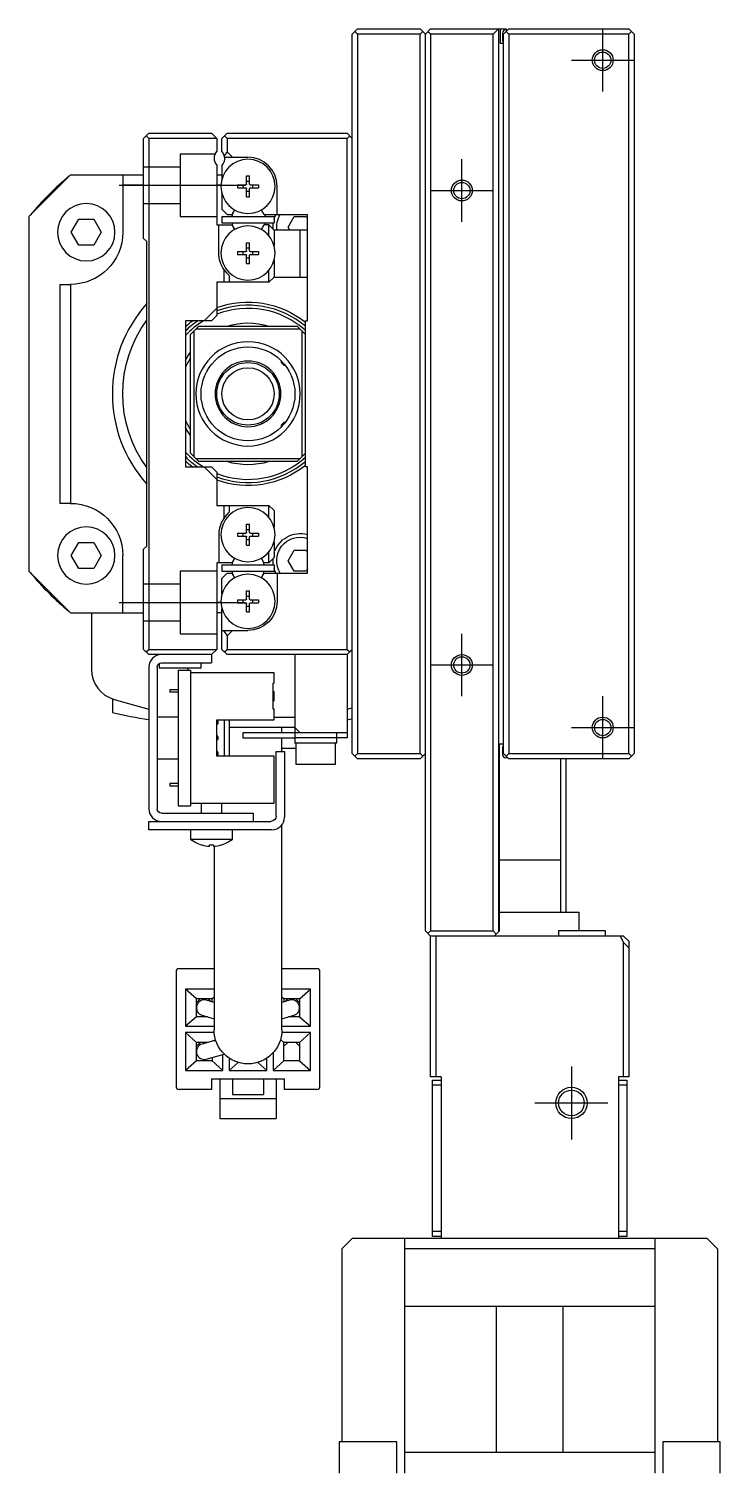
# Model space of a CAD drawing. Extents: x 0 to 870, y -8 to 523.
# Drawn here: x 0 to 66.2, y 290.3 to 428.8 of the extents above; entities that cross this region are included whole.
import ezdxf

# ---------------------------------------------------------------- set-up
doc = ezdxf.new("R2010")
doc.units = 0
doc.header["$LTSCALE"] = 0.5
doc.linetypes.add('CENTER', pattern=[50.8, 31.75, -6.35, 6.35, -6.35])
doc.linetypes.add('DASHED', pattern=[19.05, 12.7, -6.35])
for name, color, linetype in [('MSM_CENTER', 1, 'CENTER'), ('MSM_CONTINUOUS', 7, 'CONTINUOUS'), ('MSM_DASHED', 4, 'DASHED'), ('MSM_NARROW', 5, 'CONTINUOUS')]:
    doc.layers.add(name, color=color, linetype=linetype)

msp = doc.modelspace()

# ---------------------------------------------------------------- linework, layer by layer
at = {"layer": 'MSM_CENTER'}
for p, q in [((55, 422.84), (55, 428.84)), ((52, 425.84), (58, 425.84)), ((41.5, 410.34), (41.5, 416.34)), ((8.64, 413.84), (20.76, 413.84)), ((38.5, 413.34), (44.5, 413.34)), ((8.64, 373.84), (20.76, 373.84)), ((41.5, 364.84), (41.5, 370.84)), ((38.5, 367.84), (44.5, 367.84)), ((55, 358.84), (55, 364.84)), ((52, 361.84), (58, 361.84)), ((52, 329.34), (52, 322.34)), ((48.5, 325.84), (55.5, 325.84))]:
    msp.add_line(p, q, dxfattribs=at)
at = {"layer": 'MSM_CONTINUOUS'}
for p, q in [((31.5, 428.84), (31, 428.34)), ((31, 359.34), (31, 428.34)), ((31.5, 428.34), (31.25, 428.59)), ((31.5, 428.84), (37.5, 428.84)), ((37.5, 428.34), (31.5, 428.34)), ((31.5, 428.34), (31.5, 359.34)), ((38, 428.34), (37.5, 428.84)), ((37.75, 428.59), (37.5, 428.34)), ((37.5, 359.34), (37.5, 428.34)), ((38.5, 428.84), (38, 428.34)), ((38, 342.34), (38, 428.34)), ((38.5, 428.34), (38.25, 428.59)), ((38.5, 428.84), (45.7, 428.84)), ((44.5, 428.34), (38.5, 428.34)), ((38.5, 428.34), (38.5, 342.34)), ((45, 428.84), (44.5, 428.34)), ((44.5, 342.34), (44.5, 428.34)), ((45, 428.84), (45, 342.24)), ((45.2, 427.44), (45.2, 428.84)), ((45.4, 428.44), (45.4, 427.74)), ((45.5, 428.34), (46, 428.84)), ((45.5, 359.34), (45.5, 428.34)), ((45.7, 428.84), (45.8, 428.74)), ((45.7, 428.74), (45.9, 428.74)), ((46, 428.34), (45.75, 428.59)), ((46, 428.84), (57.5, 428.84)), ((57.5, 428.34), (46, 428.34)), ((46, 428.34), (46, 359.34)), ((57.5, 428.84), (58, 428.34)), ((57.75, 428.59), (57.5, 428.34)), ((57.5, 359.34), (57.5, 428.34)), ((58, 428.34), (58, 359.34)), ((45.5, 427.44), (45.2, 427.44)), ((11, 418.34), (11.25, 418.59)), ((11, 408.74), (11, 418.34)), ((11.25, 418.59), (11.5, 418.84)), ((11.5, 418.34), (11.25, 418.59)), ((11.5, 418.84), (17.5, 418.84)), ((11.5, 418.34), (11.5, 369.34)), ((18, 418.34), (11.5, 418.34)), ((17.5, 418.84), (18, 418.34)), ((18, 418.34), (18, 417.1)), ((19, 418.84), (18.5, 418.34)), ((18.5, 417.1), (18.5, 418.34)), ((19, 418.34), (18.75, 418.59)), ((19, 418.84), (30.5, 418.84)), ((19, 418.34), (19, 417.04)), ((30.5, 418.34), (19, 418.34)), ((30.5, 418.84), (31, 418.34)), ((30.75, 418.59), (30.5, 418.34)), ((30.5, 369.34), (30.5, 418.34)), ((19, 417.04), (18.73, 416.66)), ((19.5, 416.54), (19, 417.04)), ((18, 415.78), (18, 410.04)), ((18.5, 415.78), (18.5, 414.46)), ((18.74, 416.54), (21, 416.54)), ((4, 414.84), (0, 410.84)), ((4, 414.84), (11, 414.84)), ((9, 414.84), (9, 409.34)), ((18, 414.84), (18.5, 414.84)), ((20.86, 414.74), (21.15, 414.74)), ((20.86, 413.95), (20.86, 414.74)), ((21.15, 414.21), (20.86, 414.21)), ((21.15, 413.95), (21.15, 414.74)), ((11, 413.84), (9, 413.84)), ((18.4, 413.84), (18, 413.84)), ((18.5, 413.03), (18.5, 411.54)), ((20, 413.89), (20.8, 413.89)), ((20, 413.89), (20, 413.6)), ((20, 413.6), (20.8, 413.6)), ((20.53, 413.6), (20.53, 413.89)), ((20.86, 412.74), (20.86, 413.54)), ((20.86, 413.27), (21.15, 413.27)), ((20.86, 412.74), (21.15, 412.74)), ((21.15, 412.74), (21.15, 413.54)), ((21.21, 413.89), (22, 413.89)), ((21.21, 413.6), (22, 413.6)), ((21.47, 413.6), (21.47, 413.89)), ((22, 413.89), (22, 413.6)), ((23.8, 411.04), (23.8, 413.74)), ((18.5, 411.54), (19, 411.04)), ((22.54, 411.04), (22.33, 411.42)), ((0, 410.84), (0, 376.84)), ((4.06, 409.34), (4.78, 410.59)), ((4.78, 410.59), (6.22, 410.59)), ((6.22, 410.59), (6.94, 409.34)), ((18, 410.04), (19.46, 410.04)), ((18.2, 407.34), (18.2, 410.04)), ((18.5, 410.84), (23.5, 410.84)), ((18.5, 410.84), (18.5, 410.24)), ((18.5, 410.24), (23.5, 410.24)), ((19, 411.04), (19.46, 411.04)), ((19.54, 411.18), (19.46, 411.04)), ((19.46, 410.04), (19.67, 409.67)), ((22.46, 409.9), (22.54, 410.04)), ((22.54, 411.04), (26.7, 411.04)), ((23, 410.04), (22.54, 410.04)), ((23, 409), (23, 410.04)), ((23.5, 409.54), (23, 410.04)), ((23.5, 410.84), (23.5, 410.24)), ((24.85, 409.84), (25.42, 410.84)), ((25.42, 410.84), (26.58, 410.84)), ((26.58, 410.84), (26.7, 410.63)), ((26.7, 400.84), (26.7, 411.04)), ((4.78, 408.09), (4.06, 409.34)), ((6.94, 409.34), (6.22, 408.09)), ((11, 408.74), (11.3, 408.44)), ((23.5, 409.54), (23.5, 408.06)), ((26.7, 409.54), (23.5, 409.54)), ((25.02, 409.54), (24.85, 409.84)), ((26, 405.04), (26, 409.54)), ((6.22, 408.09), (4.78, 408.09)), ((11.3, 379.24), (11.3, 408.44)), ((20, 407.49), (20.8, 407.49)), ((20, 407.49), (20, 407.2)), ((20, 407.2), (20.8, 407.2)), ((20.53, 407.2), (20.53, 407.49)), ((20.86, 408.34), (21.15, 408.34)), ((20.86, 407.55), (20.86, 408.34)), ((21.15, 407.81), (20.86, 407.81)), ((21.15, 407.55), (21.15, 408.34)), ((21.21, 407.49), (22, 407.49)), ((21.21, 407.2), (22, 407.2)), ((21.47, 407.2), (21.47, 407.49)), ((22, 407.49), (22, 407.2)), ((20.86, 406.34), (20.86, 407.14)), ((20.86, 406.87), (21.15, 406.87)), ((20.86, 406.34), (21.15, 406.34)), ((21.15, 406.34), (21.15, 407.14)), ((23.5, 406.63), (23.5, 405.04)), ((23, 404.54), (18, 404.54)), ((18, 404.54), (18, 401.34)), ((18.7, 404.54), (18.7, 405.74)), ((19.2, 405.2), (19.2, 404.54)), ((23, 404.54), (23, 405.68)), ((23, 404.54), (23.5, 405.04)), ((23.5, 405.04), (26.7, 405.04)), ((3, 383.34), (3, 404.34)), ((3, 404.34), (4, 404.34)), ((4, 404.34), (4, 383.34)), ((16.79, 400.84), (18, 402.05)), ((17.5, 400.84), (15, 400.84)), ((15, 400.84), (15, 386.84)), ((16, 400.04), (16.3, 400.34)), ((16.3, 400.34), (25.7, 400.34)), ((18, 401.34), (17.5, 400.84)), ((25.7, 400.34), (26, 400.04)), ((26.5, 386.84), (26.5, 400.84)), ((26.5, 400.84), (26.7, 400.84)), ((15.5, 399.54), (15.8, 399.84)), ((15.5, 388.14), (15.5, 399.54)), ((16, 400.04), (15.8, 399.84)), ((15.8, 399.84), (15.8, 387.84)), ((26, 400.04), (16, 400.04)), ((26.2, 399.84), (26, 400.04)), ((26.2, 387.84), (26.2, 399.84)), ((26.2, 399.84), (26.5, 399.54)), ((24.2, 396.82), (24.2, 397.01)), ((24.2, 396.82), (24.43, 396.59)), ((24.43, 396.76), (24.43, 396.59)), ((24.43, 396.59), (24.56, 396.59)), ((24.56, 396.59), (24.56, 396.59)), ((18.04, 392.78), (18.04, 392.78)), ((23.97, 392.78), (23.97, 392.78)), ((19.56, 391.04), (19.62, 391.04)), ((19.69, 390.98), (19.62, 391.04)), ((22.38, 391.04), (22.31, 390.98)), ((22.38, 391.04), (22.44, 391.04)), ((24.43, 391.09), (24.2, 390.87)), ((24.2, 390.68), (24.2, 390.87)), ((24.43, 391.09), (24.43, 390.92)), ((24.56, 391.09), (24.43, 391.09)), ((15.8, 387.84), (15.5, 388.14)), ((15.8, 387.84), (16, 387.64)), ((26.5, 388.14), (25.7, 387.34)), ((15, 386.84), (17.5, 386.84)), ((16, 387.64), (26, 387.64)), ((16.3, 387.34), (16, 387.64)), ((25.7, 387.34), (16.3, 387.34)), ((18, 385.63), (16.79, 386.84)), ((17.5, 386.84), (18, 386.34)), ((26.7, 386.84), (26.5, 386.84)), ((26.7, 376.64), (26.7, 386.84)), ((18, 386.34), (18, 383.14)), ((4, 383.34), (3, 383.34)), ((18, 383.14), (23, 383.14)), ((18.7, 381.94), (18.7, 383.14)), ((19.2, 383.14), (19.2, 382.49)), ((23, 382), (23, 383.14)), ((23.5, 382.64), (23, 383.14)), ((23.5, 382.64), (23.5, 381.06)), ((20.86, 381.34), (21.15, 381.34)), ((20.86, 380.55), (20.86, 381.34)), ((21.15, 380.55), (21.15, 381.34)), ((4.06, 378.34), (4.78, 379.59)), ((4.78, 379.59), (6.22, 379.59)), ((6.22, 379.59), (6.94, 378.34)), ((18.2, 380.34), (18.2, 377.64)), ((20, 380.49), (20.8, 380.49)), ((20, 380.49), (20, 380.2)), ((20, 380.2), (20.8, 380.2)), ((20.53, 380.2), (20.53, 380.49)), ((21.15, 380.81), (20.86, 380.81)), ((20.86, 379.34), (20.86, 380.14)), ((20.86, 379.87), (21.15, 379.87)), ((21.15, 379.34), (21.15, 380.14)), ((21.21, 380.49), (22, 380.49)), ((21.21, 380.2), (22, 380.2)), ((21.47, 380.2), (21.47, 380.49)), ((22, 380.49), (22, 380.2)), ((23.5, 379.63), (23.5, 378.14)), ((4.78, 377.09), (4.06, 378.34)), ((6.94, 378.34), (6.22, 377.09)), ((9, 372.84), (9, 378.34)), ((11.3, 379.24), (11, 378.94)), ((11, 369.34), (11, 378.94)), ((20.86, 379.34), (21.15, 379.34)), ((23, 377.64), (23, 378.68)), ((23, 377.64), (23.5, 378.14)), ((24.85, 377.84), (25.42, 378.84)), ((25.42, 378.84), (26.58, 378.84)), ((26.58, 378.84), (26.7, 378.63)), ((0, 376.84), (4, 372.84)), ((6.22, 377.09), (4.78, 377.09)), ((19.46, 377.64), (18, 377.64)), ((18, 377.64), (18, 369.34)), ((18.5, 377.44), (23.5, 377.44)), ((18.5, 377.44), (18.5, 376.84)), ((18.5, 376.84), (23.5, 376.84)), ((19.67, 378.02), (19.46, 377.64)), ((22.54, 377.64), (22.46, 377.78)), ((23, 377.64), (22.54, 377.64)), ((23.5, 377.44), (23.5, 376.84)), ((25.42, 376.84), (24.85, 377.84)), ((26.58, 376.84), (25.42, 376.84)), ((26.7, 377.05), (26.58, 376.84)), ((19, 376.64), (18.5, 376.14)), ((18.5, 374.66), (18.5, 376.14)), ((19, 376.64), (19.46, 376.64)), ((19.46, 376.64), (19.54, 376.5)), ((22.33, 376.27), (22.54, 376.64)), ((22.54, 376.64), (26.7, 376.64)), ((23.8, 376.64), (23.8, 373.94)), ((20, 374.09), (20.8, 374.09)), ((20, 374.09), (20, 373.8)), ((20.53, 373.8), (20.53, 374.09)), ((20.86, 374.94), (21.15, 374.94)), ((20.86, 374.15), (20.86, 374.94)), ((21.15, 374.41), (20.86, 374.41)), ((21.15, 374.15), (21.15, 374.94)), ((21.21, 374.09), (22, 374.09)), ((21.47, 373.8), (21.47, 374.09)), ((22, 374.09), (22, 373.8)), ((4, 372.84), (11, 372.84)), ((6, 372.84), (6, 367.42)), ((9, 373.84), (11, 373.84)), ((18.4, 373.84), (18, 373.84)), ((18.5, 372.84), (18, 372.84)), ((18.5, 369.34), (18.5, 373.23)), ((20, 373.8), (20.8, 373.8)), ((20.86, 372.94), (20.86, 373.74)), ((20.86, 373.47), (21.15, 373.47)), ((20.86, 372.94), (21.15, 372.94)), ((21.15, 372.94), (21.15, 373.74)), ((21.21, 373.8), (22, 373.8)), ((18.5, 371.14), (21, 371.14)), ((18.65, 371.14), (19, 370.64)), ((19, 370.64), (19.5, 371.14)), ((19, 370.64), (19, 369.34)), ((11.5, 368.84), (11, 369.34)), ((11.25, 369.09), (11.5, 369.34)), ((11.5, 369.34), (18, 369.34)), ((17.5, 368.84), (11.5, 368.84)), ((18, 369.34), (17.5, 368.84)), ((17.5, 368.84), (17.5, 368.04)), ((18.5, 369.34), (19, 368.84)), ((18.75, 369.09), (19, 369.34)), ((19, 369.34), (30.5, 369.34)), ((30.5, 368.84), (19, 368.84)), ((25.5, 368.84), (25.5, 360.34)), ((30.5, 369.34), (30.75, 369.09)), ((31, 369.34), (30.5, 368.84)), ((30.5, 368.84), (30.5, 360.84)), ((11.5, 367.64), (11.5, 354.04)), ((12.3, 367.64), (12.3, 354.04)), ((12.5, 367.99), (12.5, 367.54)), ((16.5, 367.54), (12.5, 367.54)), ((12.7, 368.04), (17.5, 368.04)), ((14.3, 367.34), (14.3, 354.34)), ((14.3, 367.34), (15.5, 367.34)), ((15.22, 367.54), (15.22, 367.34)), ((15.5, 367.34), (15.5, 354.34)), ((23.5, 367.09), (15.5, 367.09)), ((16.5, 367.54), (16.5, 368.04)), ((23.5, 366.09), (23.5, 367.09)), ((23.4, 363.59), (23.4, 366.09)), ((23.5, 366.09), (23.4, 366.09)), ((8, 364.59), (8, 363.27)), ((8.17, 364.54), (11.5, 363.59)), ((13.5, 365.47), (13.5, 365.22)), ((14.3, 365.47), (13.5, 365.47)), ((14.3, 365.22), (13.5, 365.22)), ((23.4, 365.29), (23.5, 365.29)), ((23.4, 364.92), (23.5, 364.92)), ((23.4, 364.77), (23.5, 364.77)), ((23.4, 364.39), (23.5, 364.39)), ((23.5, 364.39), (23.5, 365.29)), ((23.5, 363.59), (23.4, 363.59)), ((23.5, 362.59), (23.5, 363.59)), ((30.5, 363.59), (31, 363.73)), ((14.3, 362.84), (12.3, 362.84)), ((18, 359.09), (18, 362.59)), ((18, 362.59), (23.5, 362.59)), ((18.7, 362.59), (18.7, 359.09)), ((19.2, 362.59), (19.2, 359.09)), ((25.5, 361.84), (19.2, 361.84)), ((23.5, 362.84), (25.5, 362.84)), ((24.25, 361.34), (24.25, 361.84)), ((26, 361.34), (25.5, 361.84)), ((20.5, 361.34), (20.5, 360.84)), ((30.5, 361.34), (20.5, 361.34)), ((20.5, 360.84), (25.5, 360.84)), ((24.25, 359.54), (24.25, 360.84)), ((29.5, 360.84), (25.5, 360.84)), ((29.5, 360.34), (25.5, 360.34)), ((25.6, 360.34), (25.6, 358.34)), ((29.4, 358.34), (29.4, 360.34)), ((29.5, 360.34), (29.5, 361.34)), ((30.5, 360.84), (29.5, 360.84)), ((45.5, 360.24), (45.1, 360.24)), ((45.1, 342.34), (45.1, 360.24)), ((12.3, 358.84), (14.3, 358.84)), ((23.5, 359.09), (18, 359.09)), ((23.5, 354.59), (23.5, 359.09)), ((23.7, 353.34), (23.7, 359.54)), ((23.7, 359.54), (24.5, 359.54)), ((25.6, 359.84), (24.25, 359.84)), ((24.5, 359.54), (24.5, 353.24)), ((31, 359.34), (31.5, 358.84)), ((31.5, 359.34), (31.25, 359.09)), ((31.5, 359.34), (37.5, 359.34)), ((37.5, 358.84), (31.5, 358.84)), ((37.5, 359.34), (37.75, 359.09)), ((38, 359.34), (37.5, 358.84)), ((45.4, 359.94), (45.4, 359.24)), ((46, 358.84), (45.5, 359.34)), ((45.9, 358.94), (45.7, 358.94)), ((45.75, 359.09), (46, 359.34)), ((46, 359.34), (57.5, 359.34)), ((57.5, 358.84), (46, 358.84)), ((51, 344.14), (51, 358.84)), ((51.5, 344.14), (51.5, 358.84)), ((57.5, 359.34), (57.75, 359.09)), ((58, 359.34), (57.5, 358.84)), ((25.6, 358.34), (29.4, 358.34)), ((13.5, 356.47), (13.5, 356.22)), ((14.3, 356.47), (13.5, 356.47)), ((14.3, 356.22), (13.5, 356.22)), ((15.5, 354.59), (23.5, 354.59)), ((16.5, 354.59), (16.5, 353.64)), ((18.5, 353.64), (18.5, 354.59)), ((12.7, 353.64), (21.5, 353.64)), ((14.3, 354.34), (15.5, 354.34)), ((21.5, 353.64), (21.5, 352.84)), ((11.5, 352.04), (11.5, 352.84)), ((11.5, 352.84), (23.2, 352.84)), ((23.3, 352.04), (11.5, 352.04)), ((15.5, 352.04), (15.5, 351.14)), ((19.5, 351.14), (19.5, 352.04)), ((24.25, 332.84), (24.25, 352.51)), ((15.5, 351.14), (19.5, 351.14)), ((16.55, 350.59), (16.57, 350.59)), ((17.3, 350.59), (17.7, 350.59)), ((17.3, 350.45), (17.3, 350.59)), ((17.7, 350.59), (17.7, 350.45)), ((17.75, 350.46), (17.75, 332.84)), ((18.43, 350.59), (18.45, 350.59)), ((45.1, 349.14), (51, 349.14)), ((45.1, 344.14), (52.75, 344.14)), ((52.75, 342.34), (52.75, 344.14)), ((38, 342.34), (38.5, 341.84)), ((38.25, 342.09), (38.5, 342.34)), ((38.5, 342.34), (44.5, 342.34)), ((44.5, 342.34), (44.8, 342.04)), ((44.6, 341.84), (45.1, 342.34)), ((55.25, 342.34), (50.75, 342.34)), ((50.75, 342.34), (50.75, 341.84)), ((55.25, 341.84), (55.25, 342.34)), ((38.5, 328.34), (38.5, 341.84)), ((57, 341.84), (38.5, 341.84)), ((39, 341.84), (39, 328.34)), ((57, 341.23), (56.69, 341.84)), ((57, 341.84), (57.5, 341.34)), ((57, 328.34), (57, 341.23)), ((57.5, 340.73), (57, 341.23)), ((57.5, 341.34), (57.5, 328.34)), ((14.1, 338.44), (14.1, 327.44)), ((14.4, 338.74), (17.75, 338.74)), ((24.25, 338.74), (27.6, 338.74)), ((27.9, 327.44), (27.9, 338.44)), ((17.75, 336.74), (15, 336.74)), ((15, 336.74), (15, 333.19)), ((16.05, 335.84), (15, 336.74)), ((27, 336.74), (24.25, 336.74)), ((25.95, 335.84), (27, 336.74)), ((27, 333.19), (27, 336.74)), ((16.05, 334.09), (16.05, 335.84)), ((17.55, 335.84), (16.05, 335.84)), ((16.05, 335.47), (16.43, 335.84)), ((17.75, 335.47), (17.01, 335.69)), ((17.18, 335.84), (17.46, 335.55)), ((17.55, 335.84), (17.75, 336.01)), ((17.55, 335.53), (17.55, 335.84)), ((24.45, 335.84), (24.25, 336.01)), ((24.99, 335.69), (24.25, 335.47)), ((25.95, 335.84), (24.45, 335.84)), ((24.45, 335.84), (24.45, 335.53)), ((24.54, 335.55), (24.83, 335.84)), ((25.58, 335.84), (25.95, 335.47)), ((25.95, 335.84), (25.95, 334.09)), ((16.05, 334.09), (15, 333.19)), ((17.11, 334.09), (16.05, 334.09)), ((16.59, 334.25), (17.75, 333.9)), ((24.25, 333.9), (25.41, 334.25)), ((25.95, 334.09), (24.89, 334.09)), ((25.95, 334.09), (27, 333.19)), ((15, 333.19), (17.75, 333.19)), ((17.76, 332.59), (15, 332.59)), ((15, 332.59), (15, 328.94)), ((16.05, 331.64), (15, 332.59)), ((27, 332.59), (24.24, 332.59)), ((24.25, 333.19), (27, 333.19)), ((25.95, 331.64), (27, 332.59)), ((27, 328.94), (27, 332.59)), ((16.05, 329.89), (16.05, 331.64)), ((17.14, 331.64), (16.05, 331.64)), ((16.05, 331.27), (16.43, 331.64)), ((17.9, 331.85), (16.6, 331.49)), ((17.73, 331.81), (17.88, 331.94)), ((24.45, 331.64), (24.12, 331.94)), ((25.95, 331.64), (24.45, 331.64)), ((24.45, 329.89), (24.45, 331.64)), ((24.45, 331.27), (24.83, 331.64)), ((25.58, 331.64), (25.95, 331.27)), ((25.95, 331.64), (25.95, 329.89)), ((16.05, 329.89), (15, 328.94)), ((17.55, 329.89), (16.05, 329.89)), ((17, 330.04), (18.72, 330.53)), ((17.55, 330.2), (17.55, 329.89)), ((17.55, 329.89), (18.6, 328.94)), ((18.6, 328.94), (18.6, 330.49)), ((19.2, 330.14), (19.2, 328.94)), ((20.07, 329.73), (19.2, 328.94)), ((21.93, 329.73), (22.8, 328.94)), ((22.8, 328.94), (22.8, 330.14)), ((23.4, 330.65), (23.4, 328.94)), ((24.45, 329.89), (23.4, 328.94)), ((25.95, 329.89), (24.45, 329.89)), ((25.95, 329.89), (27, 328.94)), ((15, 328.94), (18.6, 328.94)), ((19.2, 328.94), (22.8, 328.94)), ((23.4, 328.94), (27, 328.94)), ((39.5, 328.34), (38.5, 328.34)), ((39.5, 328.34), (39.5, 312.84)), ((57.5, 328.34), (56.5, 328.34)), ((56.5, 328.34), (56.5, 312.84)), ((17.5, 327.14), (14.4, 327.14)), ((17.5, 328.14), (24.5, 328.14)), ((17.5, 328.14), (17.5, 327.14)), ((18.3, 328.14), (18.3, 324.34)), ((19.5, 328.14), (19.5, 326.64)), ((22.5, 328.14), (22.5, 326.64)), ((23.7, 328.14), (23.7, 324.34)), ((24.5, 327.14), (24.5, 328.14)), ((27.6, 327.14), (24.5, 327.14)), ((38.7, 328.04), (39.5, 328.04)), ((38.7, 313.04), (38.7, 328.04)), ((39.5, 327.54), (38.7, 327.54)), ((56.5, 328.04), (57.3, 328.04)), ((57.3, 327.54), (56.5, 327.54)), ((57.3, 328.04), (57.3, 313.04)), ((18.3, 326.26), (23.7, 326.26)), ((19.5, 326.64), (22.5, 326.64)), ((18.3, 324.34), (23.7, 324.34)), ((38.7, 313.54), (39.5, 313.54)), ((39.5, 313.04), (38.7, 313.04)), ((56.5, 313.54), (57.3, 313.54)), ((57.3, 313.04), (56.5, 313.04)), ((31, 312.84), (30, 311.84)), ((30, 311.84), (30, 293.34)), ((65, 312.84), (31, 312.84)), ((36, 312.84), (36, 290.34)), ((60, 311.84), (36, 311.84)), ((60, 312.84), (60, 290.34)), ((66, 311.84), (65, 312.84)), ((66, 311.84), (66, 293.34)), ((36, 306.34), (60, 306.34)), ((44.79, 306.34), (44.79, 292.34)), ((51.21, 292.34), (51.21, 306.34)), ((35.25, 293.34), (29.75, 293.34)), ((29.75, 293.34), (29.75, 290.34)), ((35.25, 290.34), (35.25, 293.34)), ((36, 292.34), (60, 292.34)), ((66.25, 293.34), (60.75, 293.34)), ((60.75, 293.34), (60.75, 290.34)), ((66.25, 290.34), (66.25, 293.34))]:
    msp.add_line(p, q, dxfattribs=at)
for centre, radius in [((55, 425.84), 0.783), ((41.5, 413.34), 0.783), ((21, 393.84), 4.5), ((21, 393.84), 3), ((41.5, 367.84), 0.783), ((55, 361.84), 0.783), ((52, 325.84), 1.23)]:
    msp.add_circle(centre, radius, dxfattribs=at)
at = {"layer": 'MSM_CONTINUOUS', "extrusion": (0, 0, -1)}
for centre, radius in [((-21, 413.74), 2.6), ((-5.5, 409.34), 2.75), ((-21, 407.34), 2.6), ((-21, 393.84), 5), ((-21, 393.84), 3.15), ((-21, 380.34), 2.6), ((-5.5, 378.34), 2.75), ((-21, 373.94), 2.6)]:
    msp.add_circle(centre, radius, dxfattribs=at)
at = {"layer": 'MSM_CONTINUOUS'}
for centre, radius, start, end in [((45.7, 428.44), 0.3, 90, 180), ((45.7, 427.74), 0.3, 180, 228.1897), ((18.75, 416.44), 1, 138.5904, 221.4096), ((17.75, 416.44), 1, 5.7392, 41.4096), ((21, 413.74), 2.8, 0, 90), ((21, 393.84), 27, 129.3765, 140.6235), ((21, 410.54), 1.59, 143.8028, 169.1069), ((21.11, 410.43), 1.75, 142.994, 154.5052), ((20.88, 410.43), 1.75, 34.5052, 37.006), ((21, 410.54), 1.59, 190.8931, 216.1972), ((21.11, 410.54), 1.59, 10.8931, 18.3584), ((21.11, 410.54), 1.59, 341.6416, 349.1069), ((21.11, 410.66), 1.75, 214.5052, 217.006), ((20.88, 410.66), 1.75, 322.994, 334.5052), ((21, 407.34), 2.8, 214.7719, 229.9948), ((21, 393.84), 13, 138.2583, 221.7417), ((21, 393.84), 8.5, 49.6798, 110.6673), ((21, 393.84), 8.2, 47.8764, 111.4601), ((21, 393.84), 8.5, 124.5603, 134.9009), ((21, 393.84), 8.2, 121.3881, 137.0297), ((21, 393.84), 6.5, 147.7958, 157.3801), ((21, 393.84), 6.5, 202.6199, 212.2042), ((21, 393.84), 8.2, 222.9703, 238.6119), ((21, 393.84), 8.5, 225.0991, 235.4397), ((21, 393.84), 8.2, 248.5399, 312.1236), ((21, 393.84), 8.5, 249.3327, 310.3202), ((21, 380.34), 2.8, 130.0052, 180), ((21, 377.14), 1.59, 143.8028, 169.1069), ((21, 377.14), 1.59, 190.8931, 216.1972), ((21.11, 377.03), 1.75, 142.994, 145.4948), ((20.88, 377.03), 1.75, 25.4948, 37.006), ((21, 377.14), 1.59, 10.8931, 36.1972), ((21, 377.14), 1.59, 323.8028, 349.107), ((21, 393.84), 27, 219.3765, 230.6235), ((21.11, 377.26), 1.75, 205.4948, 217.006), ((20.88, 377.26), 1.75, 322.994, 325.4948), ((12.7, 367.64), 1.2, 90, 180), ((9, 367.42), 3, 180, 254.0042), ((21, 421.85), 60, 257.4867, 260.8898), ((17.9, 362.34), 0.25, 293.5782, 66.4218), ((21, 421.85), 60, 279.1102, 279.5941), ((17.9, 360.84), 0.25, 293.5782, 66.4218), ((45.7, 359.94), 0.3, 131.8103, 180), ((17.9, 359.34), 0.25, 293.5782, 66.4218), ((45.7, 359.24), 0.3, 180, 270), ((12.7, 354.04), 1.2, 180, 270), ((23.3, 353.24), 1.2, 270, 0), ((17.5, 353.64), 3.2, 231.3178, 252.73), ((17.5, 353.64), 3.19, 253.0947, 266.4096), ((17.5, 353.64), 3.19, 273.5904, 286.9053), ((17.5, 353.64), 3.2, 287.27, 308.6822), ((14.4, 338.44), 0.3, 90, 180), ((27.6, 338.44), 0.3, 0, 90), ((16.8, 334.97), 0.75, 73.4791, 253.4791), ((25.2, 334.97), 0.75, 286.5209, 106.5209), ((16.8, 330.77), 0.75, 105.6242, 285.6242), ((14.4, 327.44), 0.3, 180, 270), ((27.6, 327.44), 0.3, 270, 0)]:
    msp.add_arc(centre, radius, start, end, dxfattribs=at)
at = {"layer": 'MSM_CONTINUOUS', "extrusion": (0, 0, -1)}
for centre, radius, start, end in [((-17.75, 416.44), 1, 174.2608, 221.4096), ((-20.8, 413.95), 0.06, 180, 270), ((-20.8, 413.54), 0.06, 90, 180), ((-21.21, 413.95), 0.06, 270, 0), ((-21.21, 413.54), 0.06, 0, 90), ((-26, 409.84), 2.6, 355.4034, 8.8499), ((-26, 409.84), 2.6, 15.9424, 27.4864), ((-26, 409.84), 2.25, 352.3377, 32.231), ((-4, 409.34), 5, 180, 270), ((-21, 407.34), 2.8, 325.2281, 0), ((-20.8, 407.55), 0.06, 180, 270), ((-20.8, 407.14), 0.06, 90, 180), ((-21.21, 407.55), 0.06, 270, 0), ((-21.21, 407.14), 0.06, 0, 90), ((-21, 393.84), 8.8, 70.0677, 128.6822), ((-21, 393.84), 12, 323.9334, 36.0666), ((-21, 393.84), 8.8, 47.0141, 52.6982), ((-21, 393.84), 6.8, 72.9174, 107.0826), ((-21, 393.84), 6.8, 28.0725, 36.0189), ((-21, 393.84), 6.8, 323.9811, 331.9275), ((-21, 393.84), 8.8, 307.3018, 312.9859), ((-21, 393.84), 8.8, 231.3178, 289.9323), ((-21, 393.84), 6.8, 252.9174, 287.0826), ((-4, 378.34), 5, 90, 180), ((-20.8, 380.55), 0.06, 180, 270), ((-20.8, 380.14), 0.06, 90, 180), ((-21.21, 380.55), 0.06, 270, 0), ((-21.21, 380.14), 0.06, 0, 90), ((-26, 377.84), 2.6, 15.9424, 105.6185), ((-26, 377.84), 2.25, 327.769, 108.1262), ((-26, 377.84), 2.6, 351.1501, 4.5966), ((-26, 377.84), 2.6, 332.5136, 344.0576), ((-20.8, 374.15), 0.06, 180, 270), ((-21.21, 374.15), 0.06, 270, 0), ((-20.8, 373.74), 0.06, 90, 180), ((-21, 373.94), 2.8, 180, 270), ((-21.21, 373.74), 0.06, 0, 90), ((-12.7, 367.64), 0.4, 0, 90), ((-12.7, 354.04), 0.4, 270, 0), ((-23.2, 353.34), 0.5, 180, 270), ((-21, 332.84), 3.25, 180, 360)]:
    msp.add_arc(centre, radius, start, end, dxfattribs=at)
at = {"layer": 'MSM_DASHED'}
for p, q in [((14.5, 415.59), (11, 415.59)), ((17.83, 416.84), (14.5, 416.84)), ((14.5, 416.84), (14.5, 410.84)), ((11, 412.09), (14.5, 412.09)), ((14.5, 410.84), (18, 410.84)), ((18, 376.84), (14.5, 376.84)), ((14.5, 376.84), (14.5, 370.84)), ((14.5, 375.59), (11, 375.59)), ((11, 372.09), (14.5, 372.09)), ((14.5, 370.84), (18, 370.84))]:
    msp.add_line(p, q, dxfattribs=at)
at = {"layer": 'MSM_NARROW'}
msp.add_line((24.56, 396.59), (24.56, 396.59), dxfattribs=at)
for centre, radius in [((55, 425.84), 1), ((41.5, 413.34), 1), ((21, 393.84), 2.5), ((41.5, 367.84), 1), ((55, 361.84), 1), ((52, 325.84), 1.5)]:
    msp.add_circle(centre, radius, dxfattribs=at)

doc.saveas('drawing.dxf')
